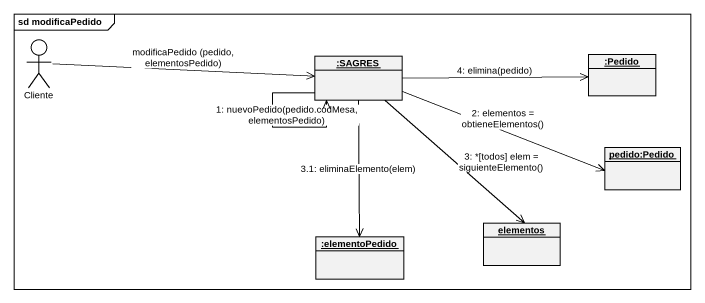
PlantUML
@startuml
mainframe sd modificaPedido
allowmixing
hide circle
hide empty members
actor Cliente
object ":SAGRES" as SAGRES
object ":Pedido" as Pedido
object "pedido:Pedido" as pedido_Pedido
object ":elementoPedido" as elementoPedido
object elementos
Cliente -right-> SAGRES : modificaPedido (pedido, elementosPedido)
SAGRES --> SAGRES : 1: nuevoPedido(pedido.codMesa, elementosPedido)
SAGRES -right-> Pedido : 4: elimina(pedido)
SAGRES -right-> pedido_Pedido : 2: elementos = obtieneElementos()
SAGRES --> elementoPedido : 3.1: eliminaElemento(elem)
SAGRES --> elementos : 3: *[todos] elem = siguienteElemento()
@enduml
